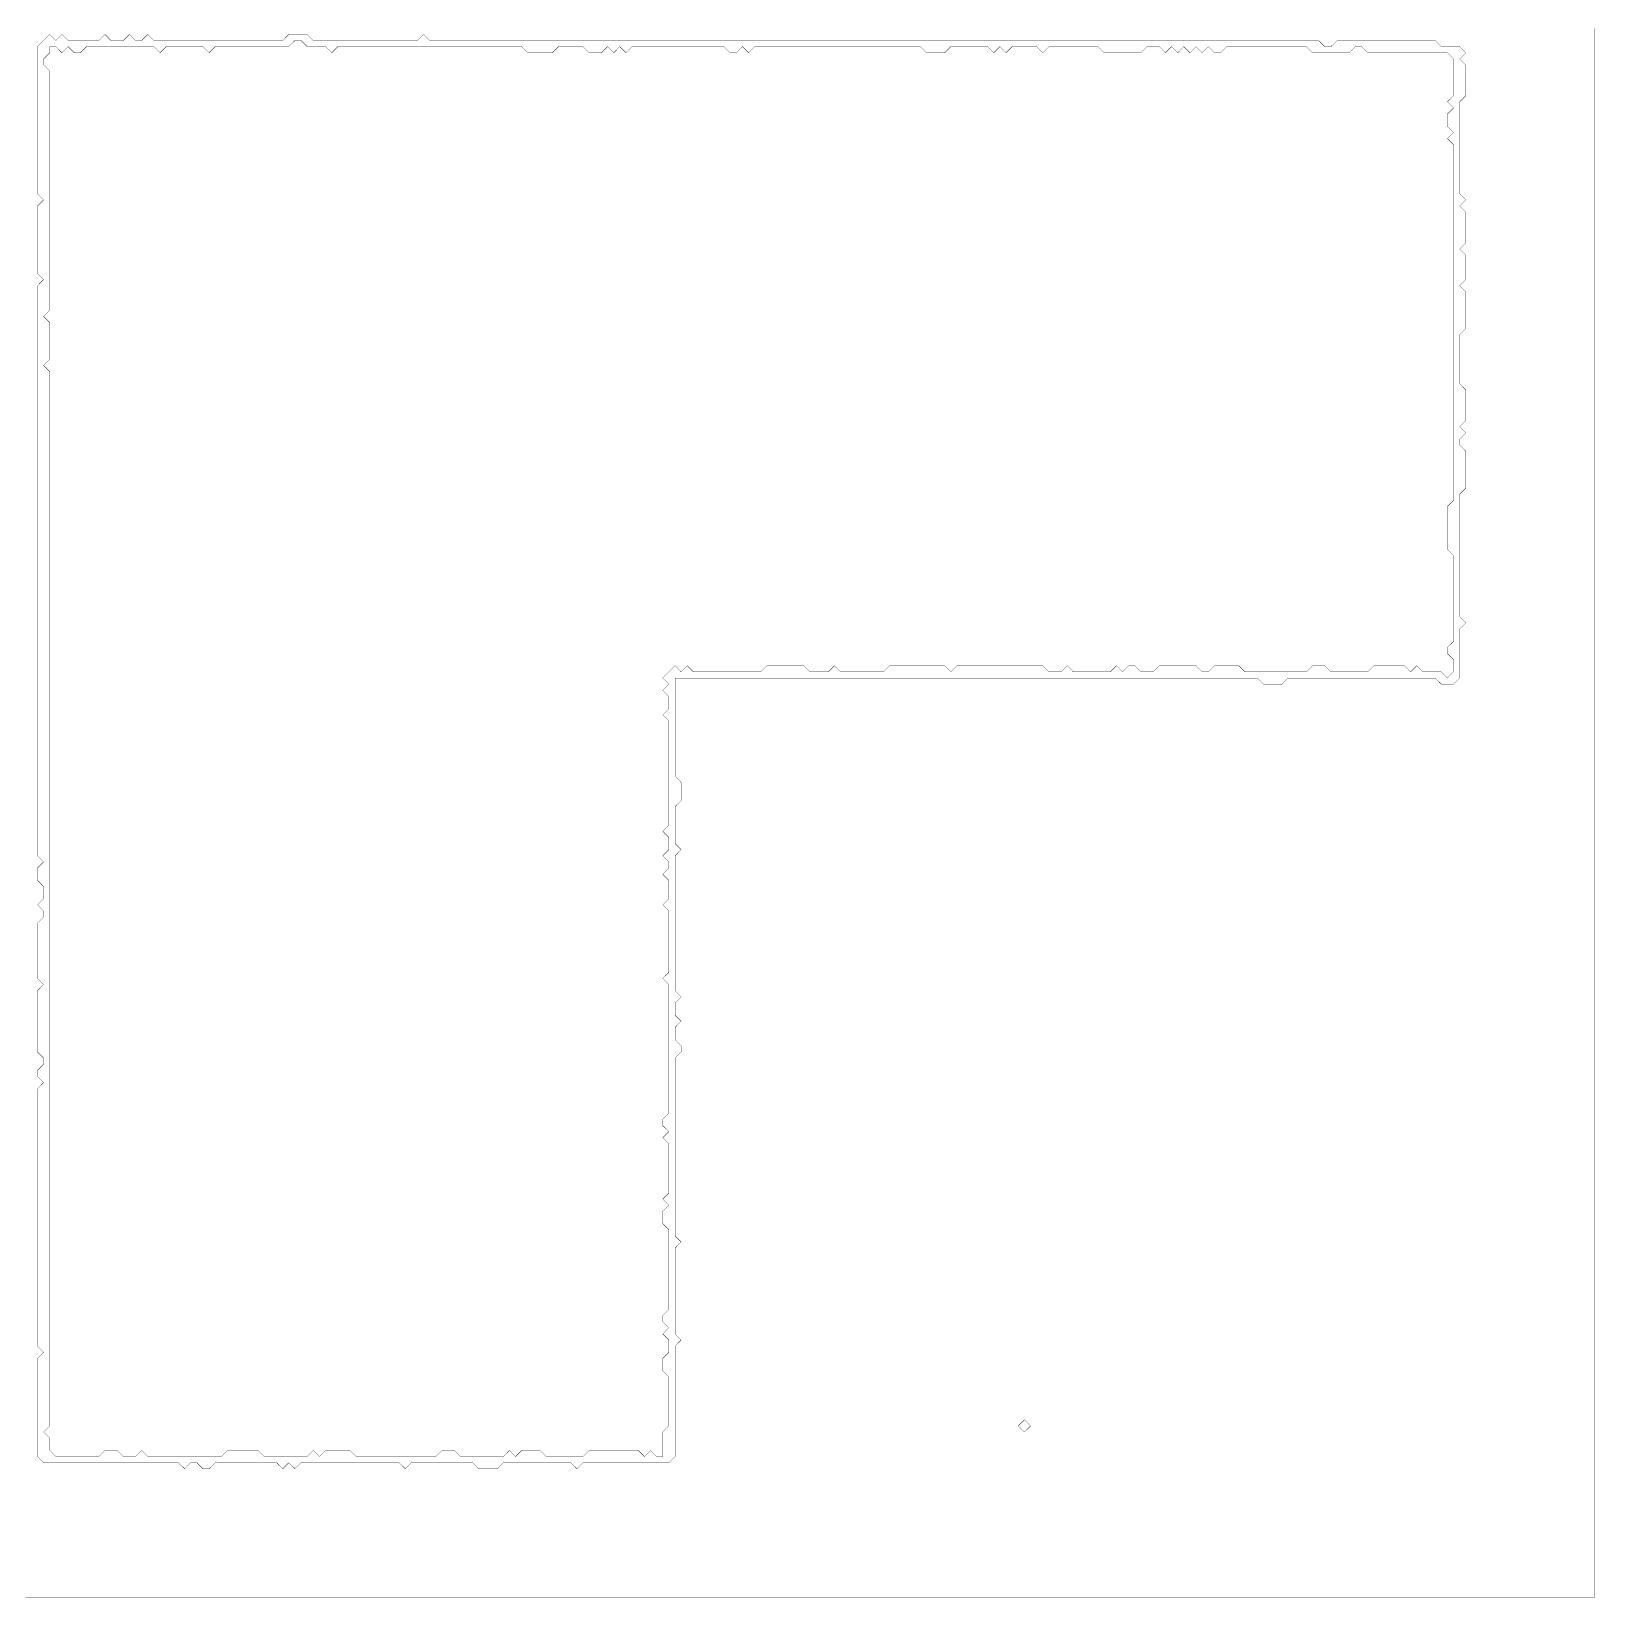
# Model space of a CAD drawing. Header units: metres. Extents: x 0 to 5298, y -5298 to 0.
# Drawn here: x 2654 to 5298, y -5298 to -2649 of the extents above; entities that cross this region are included whole.
import ezdxf

# ---------------------------------------------------------------- set-up
doc = ezdxf.new("R2010")
doc.units = ezdxf.units.M
doc.layers.add('conductor', color=1, linetype='Continuous')
doc.layers.add('substrate', color=5, linetype='Continuous')

msp = doc.modelspace()

# ---------------------------------------------------------------- linework, layer by layer
at = {"layer": 'conductor', "const_width": 0.5}
msp.add_lwpolyline([(3099.8, -2664.4), (3089.4, -2674.7), (3079.1, -2674.7), (3068.7, -2674.7), (3058.3, -2674.7), (3048, -2674.7), (3037.6, -2674.7), (3027.2, -2674.7), (3016.9, -2674.7), (3006.5, -2674.7), (2996.1, -2674.7), (2985.8, -2674.7), (2975.4, -2674.7), (2965, -2674.7), (2954.6, -2685.1), (2944.3, -2674.7), (2933.9, -2674.7), (2923.5, -2674.7), (2913.2, -2674.7), (2902.8, -2674.7), (2892.4, -2674.7), (2882.1, -2674.7), (2871.7, -2685.1), (2861.3, -2674.7), (2851, -2674.7), (2840.6, -2674.7), (2830.2, -2674.7), (2819.9, -2674.7), (2809.5, -2674.7), (2799.1, -2674.7), (2788.8, -2674.7), (2778.4, -2674.7), (2768, -2674.7), (2757.7, -2674.7), (2747.3, -2674.7), (2736.9, -2685.1), (2726.6, -2685.1), (2716.2, -2674.7), (2705.8, -2685.1), (2695.5, -2674.7), (2685.1, -2674.7), (2685.1, -2685.1), (2674.7, -2695.5), (2674.7, -2705.8), (2685.1, -2716.2), (2685.1, -2726.6), (2685.1, -2736.9), (2685.1, -2747.3), (2685.1, -2757.7), (2685.1, -2768), (2685.1, -2778.4), (2685.1, -2788.8), (2685.1, -2799.1), (2685.1, -2809.5), (2685.1, -2819.9), (2685.1, -2830.2), (2685.1, -2840.6), (2685.1, -2851), (2685.1, -2861.3), (2685.1, -2871.7), (2685.1, -2882.1), (2685.1, -2892.4), (2685.1, -2902.8), (2685.1, -2913.2), (2685.1, -2923.5), (2685.1, -2933.9), (2685.1, -2944.3), (2685.1, -2954.6), (2685.1, -2965), (2685.1, -2975.4), (2685.1, -2985.8), (2685.1, -2996.1), (2685.1, -3006.5), (2685.1, -3016.9), (2685.1, -3027.2), (2685.1, -3037.6), (2685.1, -3048), (2685.1, -3058.3), (2685.1, -3068.7), (2685.1, -3079.1), (2685.1, -3089.4), (2685.1, -3099.8), (2685.1, -3110.2), (2685.1, -3120.5), (2674.7, -3130.9), (2685.1, -3141.3), (2685.1, -3151.6), (2685.1, -3162), (2685.1, -3172.4), (2685.1, -3182.7), (2685.1, -3193.1), (2685.1, -3203.5), (2674.7, -3213.8), (2685.1, -3224.2), (2685.1, -3234.6), (2685.1, -3244.9), (2685.1, -3255.3), (2685.1, -3265.7), (2685.1, -3276), (2685.1, -3286.4), (2685.1, -3296.8), (2685.1, -3307.1), (2685.1, -3317.5), (2685.1, -3327.9), (2685.1, -3338.2), (2685.1, -3348.6), (2685.1, -3359), (2685.1, -3369.3), (2685.1, -3379.7), (2685.1, -3390.1), (2685.1, -3400.4), (2685.1, -3410.8), (2685.1, -3421.2), (2685.1, -3431.5), (2685.1, -3441.9), (2685.1, -3452.3), (2685.1, -3462.6), (2685.1, -3473), (2685.1, -3483.4), (2685.1, -3493.7), (2685.1, -3504.1), (2685.1, -3514.5), (2685.1, -3524.8), (2685.1, -3535.2), (2685.1, -3545.6), (2685.1, -3555.9), (2685.1, -3566.3), (2685.1, -3576.7), (2685.1, -3587), (2685.1, -3597.4), (2685.1, -3607.8), (2685.1, -3618.1), (2685.1, -3628.5), (2685.1, -3638.9), (2685.1, -3649.2), (2685.1, -3659.6), (2685.1, -3670), (2685.1, -3680.4), (2685.1, -3690.7), (2685.1, -3701.1), (2685.1, -3711.5), (2685.1, -3721.8), (2685.1, -3732.2), (2685.1, -3742.6), (2685.1, -3752.9), (2685.1, -3763.3), (2685.1, -3773.7), (2685.1, -3784), (2685.1, -3794.4), (2685.1, -3804.8), (2685.1, -3815.1), (2685.1, -3825.5), (2685.1, -3835.9), (2685.1, -3846.2), (2685.1, -3856.6), (2685.1, -3867), (2685.1, -3877.3), (2685.1, -3887.7), (2685.1, -3898.1), (2685.1, -3908.4), (2685.1, -3918.8), (2685.1, -3929.2), (2685.1, -3939.5), (2685.1, -3949.9), (2685.1, -3960.3), (2685.1, -3970.6), (2685.1, -3981), (2685.1, -3991.4), (2685.1, -4001.7), (2685.1, -4012.1), (2685.1, -4022.5), (2685.1, -4032.8), (2685.1, -4043.2), (2685.1, -4053.6), (2685.1, -4063.9), (2685.1, -4074.3), (2685.1, -4084.7), (2685.1, -4095), (2685.1, -4105.4), (2685.1, -4115.8), (2685.1, -4126.1), (2685.1, -4136.5), (2685.1, -4146.9), (2685.1, -4157.2), (2685.1, -4167.6), (2685.1, -4178), (2685.1, -4188.3), (2685.1, -4198.7), (2685.1, -4209.1), (2685.1, -4219.4), (2685.1, -4229.8), (2685.1, -4240.2), (2685.1, -4250.5), (2685.1, -4260.9), (2685.1, -4271.3), (2685.1, -4281.6), (2685.1, -4292), (2685.1, -4302.4), (2685.1, -4312.8), (2685.1, -4323.1), (2685.1, -4333.5), (2685.1, -4343.9), (2685.1, -4354.2), (2685.1, -4364.6), (2685.1, -4375), (2685.1, -4385.3), (2685.1, -4395.7), (2685.1, -4406.1), (2685.1, -4416.4), (2685.1, -4426.8), (2685.1, -4437.2), (2685.1, -4447.5), (2685.1, -4457.9), (2685.1, -4468.3), (2685.1, -4478.6), (2685.1, -4489), (2685.1, -4499.4), (2685.1, -4509.7), (2685.1, -4520.1), (2685.1, -4530.5), (2685.1, -4540.8), (2685.1, -4551.2), (2685.1, -4561.6), (2685.1, -4571.9), (2685.1, -4582.3), (2685.1, -4592.7), (2685.1, -4603), (2685.1, -4613.4), (2685.1, -4623.8), (2685.1, -4634.1), (2685.1, -4644.5), (2685.1, -4654.9), (2685.1, -4665.2), (2685.1, -4675.6), (2685.1, -4686), (2685.1, -4696.3), (2685.1, -4706.7), (2685.1, -4717.1), (2685.1, -4727.4), (2685.1, -4737.8), (2685.1, -4748.2), (2685.1, -4758.5), (2685.1, -4768.9), (2685.1, -4779.3), (2685.1, -4789.6), (2685.1, -4800), (2685.1, -4810.4), (2685.1, -4820.7), (2685.1, -4831.1), (2685.1, -4841.5), (2685.1, -4851.8), (2685.1, -4862.2), (2685.1, -4872.6), (2685.1, -4882.9), (2685.1, -4893.3), (2685.1, -4903.7), (2685.1, -4914), (2685.1, -4924.4), (2685.1, -4934.8), (2685.1, -4945.1), (2685.1, -4955.5), (2685.1, -4965.9), (2685.1, -4976.2), (2685.1, -4986.6), (2685.1, -4997), (2685.1, -5007.4), (2674.7, -5017.7), (2685.1, -5028.1), (2685.1, -5038.5), (2685.1, -5048.8), (2695.5, -5059.2), (2705.8, -5059.2), (2716.2, -5059.2), (2726.6, -5059.2), (2736.9, -5059.2), (2747.3, -5059.2), (2757.7, -5059.2), (2768, -5059.2), (2778.4, -5048.8), (2788.8, -5048.8), (2799.1, -5048.8), (2809.5, -5059.2), (2819.9, -5059.2), (2830.2, -5059.2), (2840.6, -5048.8), (2851, -5059.2), (2861.3, -5059.2), (2871.7, -5059.2), (2882.1, -5059.2), (2892.4, -5059.2), (2902.8, -5059.2), (2913.2, -5059.2), (2923.5, -5059.2), (2933.9, -5059.2), (2944.3, -5059.2), (2954.6, -5059.2), (2965, -5059.2), (2975.4, -5059.2), (2985.8, -5048.8), (2996.1, -5048.8), (3006.5, -5048.8), (3016.9, -5048.8), (3027.2, -5048.8), (3037.6, -5048.8), (3048, -5059.2), (3058.3, -5059.2), (3068.7, -5059.2), (3079.1, -5059.2), (3089.4, -5059.2), (3099.8, -5059.2), (3110.2, -5059.2), (3120.5, -5059.2), (3130.9, -5048.8), (3141.3, -5059.2), (3151.6, -5048.8), (3162, -5048.8), (3172.4, -5048.8), (3182.7, -5048.8), (3193.1, -5048.8), (3203.5, -5059.2), (3213.8, -5059.2), (3224.2, -5059.2), (3234.6, -5059.2), (3244.9, -5059.2), (3255.3, -5059.2), (3265.7, -5059.2), (3276, -5059.2), (3286.4, -5059.2), (3296.8, -5059.2), (3307.1, -5059.2), (3317.5, -5059.2), (3327.9, -5059.2), (3338.2, -5059.2), (3348.6, -5048.8), (3359, -5048.8), (3369.3, -5048.8), (3379.7, -5059.2), (3390.1, -5059.2), (3400.4, -5059.2), (3410.8, -5059.2), (3421.2, -5059.2), (3431.5, -5059.2), (3441.9, -5059.2), (3452.3, -5059.2), (3462.6, -5048.8), (3473, -5059.2), (3483.4, -5048.8), (3493.7, -5048.8), (3504.1, -5048.8), (3514.5, -5048.8), (3524.8, -5059.2), (3535.2, -5059.2), (3545.6, -5059.2), (3555.9, -5059.2), (3566.3, -5059.2), (3576.7, -5059.2), (3587, -5059.2), (3597.4, -5048.8), (3607.8, -5048.8), (3618.1, -5048.8), (3628.5, -5048.8), (3638.9, -5048.8), (3649.2, -5048.8), (3659.6, -5048.8), (3670, -5048.8), (3680.4, -5048.8), (3690.7, -5059.2), (3701.1, -5048.8), (3711.5, -5059.2), (3721.8, -5059.2), (3721.8, -5048.8), (3721.8, -5038.5), (3721.8, -5028.1), (3721.8, -5017.7), (3732.2, -5007.4), (3732.2, -4997), (3732.2, -4986.6), (3732.2, -4976.2), (3732.2, -4965.9), (3732.2, -4955.5), (3732.2, -4945.1), (3732.2, -4934.8), (3732.2, -4924.4), (3721.8, -4914), (3721.8, -4903.7), (3721.8, -4893.3), (3732.2, -4882.9), (3732.2, -4872.6), (3732.2, -4862.2), (3721.8, -4851.8), (3732.2, -4841.5), (3721.8, -4831.1), (3721.8, -4820.7), (3732.2, -4810.4), (3732.2, -4800), (3732.2, -4789.6), (3732.2, -4779.3), (3732.2, -4768.9), (3732.2, -4758.5), (3732.2, -4748.2), (3732.2, -4737.8), (3732.2, -4727.4), (3732.2, -4717.1), (3732.2, -4706.7), (3732.2, -4696.3), (3732.2, -4686), (3732.2, -4675.6), (3721.8, -4665.2), (3721.8, -4654.9), (3721.8, -4644.5), (3732.2, -4634.1), (3721.8, -4623.8), (3732.2, -4613.4), (3732.2, -4603), (3732.2, -4592.7), (3732.2, -4582.3), (3732.2, -4571.9), (3732.2, -4561.6), (3732.2, -4551.2), (3732.2, -4540.8), (3732.2, -4530.5), (3721.8, -4520.1), (3732.2, -4509.7), (3721.8, -4499.4), (3721.8, -4489), (3732.2, -4478.6), (3732.2, -4468.3), (3732.2, -4457.9), (3732.2, -4447.5), (3732.2, -4437.2), (3732.2, -4426.8), (3732.2, -4416.4), (3732.2, -4406.1), (3732.2, -4395.7), (3732.2, -4385.3), (3732.2, -4375), (3732.2, -4364.6), (3732.2, -4354.2), (3732.2, -4343.9), (3732.2, -4333.5), (3732.2, -4323.1), (3732.2, -4312.8), (3732.2, -4302.4), (3732.2, -4292), (3732.2, -4281.6), (3732.2, -4271.3), (3732.2, -4260.9), (3721.8, -4250.5), (3732.2, -4240.2), (3732.2, -4229.8), (3732.2, -4219.4), (3732.2, -4209.1), (3732.2, -4198.7), (3732.2, -4188.3), (3732.2, -4178), (3732.2, -4167.6), (3732.2, -4157.2), (3732.2, -4146.9), (3732.2, -4136.5), (3721.8, -4126.1), (3732.2, -4115.8), (3732.2, -4105.4), (3732.2, -4095), (3732.2, -4084.7), (3721.8, -4074.3), (3732.2, -4063.9), (3732.2, -4053.6), (3721.8, -4043.2), (3732.2, -4032.8), (3732.2, -4022.5), (3732.2, -4012.1), (3721.8, -4001.7), (3732.2, -3991.4), (3732.2, -3981), (3732.2, -3970.6), (3732.2, -3960.3), (3732.2, -3949.9), (3732.2, -3939.5), (3732.2, -3929.2), (3732.2, -3918.8), (3732.2, -3908.4), (3732.2, -3898.1), (3732.2, -3887.7), (3732.2, -3877.3), (3732.2, -3867), (3732.2, -3856.6), (3732.2, -3846.2), (3732.2, -3835.9), (3732.2, -3825.5), (3732.2, -3815.1), (3721.8, -3804.8), (3732.2, -3794.4), (3732.2, -3784), (3732.2, -3773.7), (3721.8, -3763.3), (3732.2, -3752.9), (3721.8, -3742.6), (3732.2, -3732.2), (3742.6, -3721.8), (3752.9, -3732.2), (3763.3, -3721.8), (3773.7, -3732.2), (3784, -3732.2), (3794.4, -3732.2), (3804.8, -3732.2), (3815.1, -3732.2), (3825.5, -3732.2), (3835.9, -3732.2), (3846.2, -3732.2), (3856.6, -3732.2), (3867, -3732.2), (3877.3, -3732.2), (3887.7, -3732.2), (3898.1, -3721.8), (3908.4, -3721.8), (3918.8, -3721.8), (3929.2, -3721.8), (3939.5, -3721.8), (3949.9, -3721.8), (3960.3, -3721.8), (3970.6, -3732.2), (3981, -3732.2), (3991.4, -3732.2), (4001.7, -3732.2), (4012.1, -3721.8), (4022.5, -3732.2), (4032.8, -3732.2), (4043.2, -3732.2), (4053.6, -3732.2), (4063.9, -3732.2), (4074.3, -3732.2), (4084.7, -3732.2), (4095, -3732.2), (4105.4, -3721.8), (4115.8, -3721.8), (4126.1, -3721.8), (4136.5, -3721.8), (4146.9, -3721.8), (4157.2, -3721.8), (4167.6, -3721.8), (4178, -3721.8), (4188.3, -3721.8), (4198.7, -3721.8), (4209.1, -3732.2), (4219.4, -3721.8), (4229.8, -3721.8), (4240.2, -3721.8), (4250.5, -3721.8), (4260.9, -3721.8), (4271.3, -3721.8), (4281.6, -3721.8), (4292, -3721.8), (4302.4, -3721.8), (4312.8, -3721.8), (4323.1, -3721.8), (4333.5, -3721.8), (4343.9, -3721.8), (4354.2, -3721.8), (4364.6, -3721.8), (4375, -3732.2), (4385.3, -3732.2), (4395.7, -3732.2), (4406.1, -3721.8), (4416.4, -3732.2), (4426.8, -3732.2), (4437.2, -3732.2), (4447.5, -3732.2), (4457.9, -3732.2), (4468.3, -3732.2), (4478.6, -3732.2), (4489, -3721.8), (4499.4, -3732.2), (4509.7, -3721.8), (4520.1, -3721.8), (4530.5, -3732.2), (4540.8, -3732.2), (4551.2, -3732.2), (4561.6, -3721.8), (4571.9, -3721.8), (4582.3, -3721.8), (4592.7, -3721.8), (4603, -3721.8), (4613.4, -3721.8), (4623.8, -3721.8), (4634.1, -3732.2), (4644.5, -3732.2), (4654.9, -3721.8), (4665.2, -3721.8), (4675.6, -3721.8), (4686, -3721.8), (4696.3, -3721.8), (4706.7, -3732.2), (4717.1, -3732.2), (4727.4, -3732.2), (4737.8, -3732.2), (4748.2, -3732.2), (4758.5, -3732.2), (4768.9, -3732.2), (4779.3, -3732.2), (4789.6, -3732.2), (4800, -3732.2), (4810.4, -3732.2), (4820.7, -3721.8), (4831.1, -3721.8), (4841.5, -3721.8), (4851.8, -3732.2), (4862.2, -3732.2), (4872.6, -3732.2), (4882.9, -3732.2), (4893.3, -3732.2), (4903.7, -3732.2), (4914, -3732.2), (4924.4, -3721.8), (4934.8, -3721.8), (4945.1, -3721.8), (4955.5, -3721.8), (4965.9, -3721.8), (4976.2, -3721.8), (4986.6, -3732.2), (4997, -3721.8), (5007.4, -3732.2), (5017.7, -3732.2), (5028.1, -3732.2), (5038.5, -3732.2), (5048.8, -3742.6), (5059.2, -3732.2), (5059.2, -3721.8), (5059.2, -3711.5), (5048.8, -3701.1), (5048.8, -3690.7), (5059.2, -3680.4), (5059.2, -3670), (5059.2, -3659.6), (5059.2, -3649.2), (5059.2, -3638.9), (5059.2, -3628.5), (5059.2, -3618.1), (5059.2, -3607.8), (5059.2, -3597.4), (5059.2, -3587), (5059.2, -3576.7), (5059.2, -3566.3), (5059.2, -3555.9), (5059.2, -3545.6), (5059.2, -3535.2), (5048.8, -3524.8), (5048.8, -3514.5), (5048.8, -3504.1), (5048.8, -3493.7), (5048.8, -3483.4), (5048.8, -3473), (5048.8, -3462.6), (5048.8, -3452.3), (5059.2, -3441.9), (5059.2, -3431.5), (5059.2, -3421.2), (5059.2, -3410.8), (5059.2, -3400.4), (5059.2, -3390.1), (5059.2, -3379.7), (5059.2, -3369.3), (5059.2, -3359), (5059.2, -3348.6), (5059.2, -3338.2), (5059.2, -3327.9), (5059.2, -3317.5), (5059.2, -3307.1), (5059.2, -3296.8), (5059.2, -3286.4), (5059.2, -3276), (5059.2, -3265.7), (5059.2, -3255.3), (5059.2, -3244.9), (5059.2, -3234.6), (5059.2, -3224.2), (5059.2, -3213.8), (5059.2, -3203.5), (5059.2, -3193.1), (5059.2, -3182.7), (5059.2, -3172.4), (5059.2, -3162), (5059.2, -3151.6), (5059.2, -3141.3), (5059.2, -3130.9), (5059.2, -3120.5), (5059.2, -3110.2), (5059.2, -3099.8), (5059.2, -3089.4), (5059.2, -3079.1), (5059.2, -3068.7), (5059.2, -3058.3), (5059.2, -3048), (5059.2, -3037.6), (5059.2, -3027.2), (5059.2, -3016.9), (5059.2, -3006.5), (5059.2, -2996.1), (5059.2, -2985.8), (5059.2, -2975.4), (5059.2, -2965), (5059.2, -2954.6), (5059.2, -2944.3), (5059.2, -2933.9), (5059.2, -2923.5), (5059.2, -2913.2), (5059.2, -2902.8), (5059.2, -2892.4), (5059.2, -2882.1), (5059.2, -2871.7), (5059.2, -2861.3), (5059.2, -2851), (5059.2, -2840.6), (5048.8, -2830.2), (5059.2, -2819.9), (5048.8, -2809.5), (5048.8, -2799.1), (5048.8, -2788.8), (5059.2, -2778.4), (5048.8, -2768), (5059.2, -2757.7), (5059.2, -2747.3), (5059.2, -2736.9), (5059.2, -2726.6), (5059.2, -2716.2), (5059.2, -2705.8), (5059.2, -2695.5), (5048.8, -2685.1), (5038.5, -2685.1), (5028.1, -2685.1), (5017.7, -2685.1), (5007.4, -2685.1), (4997, -2685.1), (4986.6, -2685.1), (4976.2, -2685.1), (4965.9, -2685.1), (4955.5, -2685.1), (4945.1, -2685.1), (4934.8, -2685.1), (4924.4, -2685.1), (4914, -2685.1), (4903.7, -2674.7), (4893.3, -2674.7), (4882.9, -2685.1), (4872.6, -2685.1), (4862.2, -2685.1), (4851.8, -2685.1), (4841.5, -2685.1), (4831.1, -2685.1), (4820.7, -2685.1), (4810.4, -2674.7), (4800, -2674.7), (4789.6, -2674.7), (4779.3, -2674.7), (4768.9, -2674.7), (4758.5, -2674.7), (4748.2, -2674.7), (4737.8, -2674.7), (4727.4, -2674.7), (4717.1, -2674.7), (4706.7, -2674.7), (4696.3, -2674.7), (4686, -2674.7), (4675.6, -2674.7), (4665.2, -2685.1), (4654.9, -2685.1), (4644.5, -2674.7), (4634.1, -2685.1), (4623.8, -2674.7), (4613.4, -2685.1), (4603, -2674.7), (4592.7, -2685.1), (4582.3, -2674.7), (4571.9, -2685.1), (4561.6, -2674.7), (4551.2, -2674.7), (4540.8, -2674.7), (4530.5, -2685.1), (4520.1, -2685.1), (4509.7, -2685.1), (4499.4, -2685.1), (4489, -2685.1), (4478.6, -2685.1), (4468.3, -2685.1), (4457.9, -2674.7), (4447.5, -2674.7), (4437.2, -2674.7), (4426.8, -2674.7), (4416.4, -2674.7), (4406.1, -2674.7), (4395.7, -2674.7), (4385.3, -2674.7), (4375, -2674.7), (4364.6, -2685.1), (4354.2, -2674.7), (4343.9, -2674.7), (4333.5, -2674.7), (4323.1, -2674.7), (4312.8, -2674.7), (4302.4, -2685.1), (4292, -2674.7), (4281.6, -2685.1), (4271.3, -2674.7), (4260.9, -2674.7), (4250.5, -2674.7), (4240.2, -2674.7), (4229.8, -2674.7), (4219.4, -2674.7), (4209.1, -2674.7), (4198.7, -2685.1), (4188.3, -2685.1), (4178, -2685.1), (4167.6, -2685.1), (4157.2, -2674.7), (4146.9, -2674.7), (4136.5, -2674.7), (4126.1, -2674.7), (4115.8, -2674.7), (4105.4, -2674.7), (4095, -2674.7), (4084.7, -2674.7), (4074.3, -2674.7), (4063.9, -2674.7), (4053.6, -2674.7), (4043.2, -2674.7), (4032.8, -2674.7), (4022.5, -2674.7), (4012.1, -2674.7), (4001.7, -2674.7), (3991.4, -2674.7), (3981, -2674.7), (3970.6, -2674.7), (3960.3, -2674.7), (3949.9, -2674.7), (3939.5, -2674.7), (3929.2, -2674.7), (3918.8, -2674.7), (3908.4, -2674.7), (3898.1, -2674.7), (3887.7, -2674.7), (3877.3, -2674.7), (3867, -2685.1), (3856.6, -2674.7), (3846.2, -2685.1), (3835.9, -2685.1), (3825.5, -2674.7), (3815.1, -2674.7), (3804.8, -2674.7), (3794.4, -2674.7), (3784, -2674.7), (3773.7, -2674.7), (3763.3, -2674.7), (3752.9, -2674.7), (3742.6, -2674.7), (3732.2, -2674.7), (3721.8, -2674.7), (3711.5, -2674.7), (3701.1, -2674.7), (3690.7, -2674.7), (3680.4, -2674.7), (3670, -2674.7), (3659.6, -2685.1), (3649.2, -2674.7), (3638.9, -2685.1), (3628.5, -2674.7), (3618.1, -2685.1), (3607.8, -2685.1), (3597.4, -2685.1), (3587, -2674.7), (3576.7, -2674.7), (3566.3, -2674.7), (3555.9, -2674.7), (3545.6, -2674.7), (3535.2, -2685.1), (3524.8, -2685.1), (3514.5, -2685.1), (3504.1, -2685.1), (3493.7, -2685.1), (3483.4, -2674.7), (3473, -2674.7), (3462.6, -2674.7), (3452.3, -2674.7), (3441.9, -2674.7), (3431.5, -2674.7), (3421.2, -2674.7), (3410.8, -2674.7), (3400.4, -2674.7), (3390.1, -2674.7), (3379.7, -2674.7), (3369.3, -2674.7), (3359, -2674.7), (3348.6, -2674.7), (3338.2, -2674.7), (3327.9, -2674.7), (3317.5, -2674.7), (3307.1, -2674.7), (3296.8, -2674.7), (3286.4, -2674.7), (3276, -2674.7), (3265.7, -2674.7), (3255.3, -2674.7), (3244.9, -2674.7), (3234.6, -2674.7), (3224.2, -2674.7), (3213.8, -2674.7), (3203.5, -2674.7), (3193.1, -2674.7), (3182.7, -2674.7), (3172.4, -2674.7), (3162, -2685.1), (3151.6, -2674.7), (3141.3, -2674.7), (3130.9, -2674.7), (3120.5, -2674.7), (3110.2, -2664.4)], close=True, dxfattribs=at)
at = {"layer": 'substrate', "const_width": 0.5}
msp.add_lwpolyline([(2643.6, -5297.6), (2654, -5297.6), (2664.4, -5297.6), (2674.7, -5297.6), (2685.1, -5297.6), (2695.5, -5297.6), (2705.8, -5297.6), (2716.2, -5297.6), (2726.6, -5297.6), (2736.9, -5297.6), (2747.3, -5297.6), (2757.7, -5297.6), (2768, -5297.6), (2778.4, -5297.6), (2788.8, -5297.6), (2799.1, -5297.6), (2809.5, -5297.6), (2819.9, -5297.6), (2830.2, -5297.6), (2840.6, -5297.6), (2851, -5297.6), (2861.3, -5297.6), (2871.7, -5297.6), (2882.1, -5297.6), (2892.4, -5297.6), (2902.8, -5297.6), (2913.2, -5297.6), (2923.5, -5297.6), (2933.9, -5297.6), (2944.3, -5297.6), (2954.6, -5297.6), (2965, -5297.6), (2975.4, -5297.6), (2985.8, -5297.6), (2996.1, -5297.6), (3006.5, -5297.6), (3016.9, -5297.6), (3027.2, -5297.6), (3037.6, -5297.6), (3048, -5297.6), (3058.3, -5297.6), (3068.7, -5297.6), (3079.1, -5297.6), (3089.4, -5297.6), (3099.8, -5297.6), (3110.2, -5297.6), (3120.5, -5297.6), (3130.9, -5297.6), (3141.3, -5297.6), (3151.6, -5297.6), (3162, -5297.6), (3172.4, -5297.6), (3182.7, -5297.6), (3193.1, -5297.6), (3203.5, -5297.6), (3213.8, -5297.6), (3224.2, -5297.6), (3234.6, -5297.6), (3244.9, -5297.6), (3255.3, -5297.6), (3265.7, -5297.6), (3276, -5297.6), (3286.4, -5297.6), (3296.8, -5297.6), (3307.1, -5297.6), (3317.5, -5297.6), (3327.9, -5297.6), (3338.2, -5297.6), (3348.6, -5297.6), (3359, -5297.6), (3369.3, -5297.6), (3379.7, -5297.6), (3390.1, -5297.6), (3400.4, -5297.6), (3410.8, -5297.6), (3421.2, -5297.6), (3431.5, -5297.6), (3441.9, -5297.6), (3452.3, -5297.6), (3462.6, -5297.6), (3473, -5297.6), (3483.4, -5297.6), (3493.7, -5297.6), (3504.1, -5297.6), (3514.5, -5297.6), (3524.8, -5297.6), (3535.2, -5297.6), (3545.6, -5297.6), (3555.9, -5297.6), (3566.3, -5297.6), (3576.7, -5297.6), (3587, -5297.6), (3597.4, -5297.6), (3607.8, -5297.6), (3618.1, -5297.6), (3628.5, -5297.6), (3638.9, -5297.6), (3649.2, -5297.6), (3659.6, -5297.6), (3670, -5297.6), (3680.4, -5297.6), (3690.7, -5297.6), (3701.1, -5297.6), (3711.5, -5297.6), (3721.8, -5297.6), (3732.2, -5297.6), (3742.6, -5297.6), (3752.9, -5297.6), (3763.3, -5297.6), (3773.7, -5297.6), (3784, -5297.6), (3794.4, -5297.6), (3804.8, -5297.6), (3815.1, -5297.6), (3825.5, -5297.6), (3835.9, -5297.6), (3846.2, -5297.6), (3856.6, -5297.6), (3867, -5297.6), (3877.3, -5297.6), (3887.7, -5297.6), (3898.1, -5297.6), (3908.4, -5297.6), (3918.8, -5297.6), (3929.2, -5297.6), (3939.5, -5297.6), (3949.9, -5297.6), (3960.3, -5297.6), (3970.6, -5297.6), (3981, -5297.6), (3991.4, -5297.6), (4001.7, -5297.6), (4012.1, -5297.6), (4022.5, -5297.6), (4032.8, -5297.6), (4043.2, -5297.6), (4053.6, -5297.6), (4063.9, -5297.6), (4074.3, -5297.6), (4084.7, -5297.6), (4095, -5297.6), (4105.4, -5297.6), (4115.8, -5297.6), (4126.1, -5297.6), (4136.5, -5297.6), (4146.9, -5297.6), (4157.2, -5297.6), (4167.6, -5297.6), (4178, -5297.6), (4188.3, -5297.6), (4198.7, -5297.6), (4209.1, -5297.6), (4219.4, -5297.6), (4229.8, -5297.6), (4240.2, -5297.6), (4250.5, -5297.6), (4260.9, -5297.6), (4271.3, -5297.6), (4281.6, -5297.6), (4292, -5297.6), (4302.4, -5297.6), (4312.8, -5297.6), (4323.1, -5297.6), (4333.5, -5297.6), (4343.9, -5297.6), (4354.2, -5297.6), (4364.6, -5297.6), (4375, -5297.6), (4385.3, -5297.6), (4395.7, -5297.6), (4406.1, -5297.6), (4416.4, -5297.6), (4426.8, -5297.6), (4437.2, -5297.6), (4447.5, -5297.6), (4457.9, -5297.6), (4468.3, -5297.6), (4478.6, -5297.6), (4489, -5297.6), (4499.4, -5297.6), (4509.7, -5297.6), (4520.1, -5297.6), (4530.5, -5297.6), (4540.8, -5297.6), (4551.2, -5297.6), (4561.6, -5297.6), (4571.9, -5297.6), (4582.3, -5297.6), (4592.7, -5297.6), (4603, -5297.6), (4613.4, -5297.6), (4623.8, -5297.6), (4634.1, -5297.6), (4644.5, -5297.6), (4654.9, -5297.6), (4665.2, -5297.6), (4675.6, -5297.6), (4686, -5297.6), (4696.3, -5297.6), (4706.7, -5297.6), (4717.1, -5297.6), (4727.4, -5297.6), (4737.8, -5297.6), (4748.2, -5297.6), (4758.5, -5297.6), (4768.9, -5297.6), (4779.3, -5297.6), (4789.6, -5297.6), (4800, -5297.6), (4810.4, -5297.6), (4820.7, -5297.6), (4831.1, -5297.6), (4841.5, -5297.6), (4851.8, -5297.6), (4862.2, -5297.6), (4872.6, -5297.6), (4882.9, -5297.6), (4893.3, -5297.6), (4903.7, -5297.6), (4914, -5297.6), (4924.4, -5297.6), (4934.8, -5297.6), (4945.1, -5297.6), (4955.5, -5297.6), (4965.9, -5297.6), (4976.2, -5297.6), (4986.6, -5297.6), (4997, -5297.6), (5007.4, -5297.6), (5017.7, -5297.6), (5028.1, -5297.6), (5038.5, -5297.6), (5048.8, -5297.6), (5059.2, -5297.6), (5069.6, -5297.6), (5079.9, -5297.6), (5090.3, -5297.6), (5100.7, -5297.6), (5111, -5297.6), (5121.4, -5297.6), (5131.8, -5297.6), (5142.1, -5297.6), (5152.5, -5297.6), (5162.9, -5297.6), (5173.2, -5297.6), (5183.6, -5297.6), (5194, -5297.6), (5204.3, -5297.6), (5214.7, -5297.6), (5225.1, -5297.6), (5235.4, -5297.6), (5245.8, -5297.6), (5256.2, -5297.6), (5266.5, -5297.6), (5276.9, -5297.6), (5287.3, -5297.6), (5297.6, -5297.6), (5297.6, -5287.3), (5297.6, -5276.9), (5297.6, -5266.5), (5297.6, -5256.2), (5297.6, -5245.8), (5297.6, -5235.4), (5297.6, -5225.1), (5297.6, -5214.7), (5297.6, -5204.3), (5297.6, -5194), (5297.6, -5183.6), (5297.6, -5173.2), (5297.6, -5162.9), (5297.6, -5152.5), (5297.6, -5142.1), (5297.6, -5131.8), (5297.6, -5121.4), (5297.6, -5111), (5297.6, -5100.7), (5297.6, -5090.3), (5297.6, -5079.9), (5297.6, -5069.6), (5297.6, -5059.2), (5297.6, -5048.8), (5297.6, -5038.5), (5297.6, -5028.1), (5297.6, -5017.7), (5297.6, -5007.4), (5297.6, -4997), (5297.6, -4986.6), (5297.6, -4976.2), (5297.6, -4965.9), (5297.6, -4955.5), (5297.6, -4945.1), (5297.6, -4934.8), (5297.6, -4924.4), (5297.6, -4914), (5297.6, -4903.7), (5297.6, -4893.3), (5297.6, -4882.9), (5297.6, -4872.6), (5297.6, -4862.2), (5297.6, -4851.8), (5297.6, -4841.5), (5297.6, -4831.1), (5297.6, -4820.7), (5297.6, -4810.4), (5297.6, -4800), (5297.6, -4789.6), (5297.6, -4779.3), (5297.6, -4768.9), (5297.6, -4758.5), (5297.6, -4748.2), (5297.6, -4737.8), (5297.6, -4727.4), (5297.6, -4717.1), (5297.6, -4706.7), (5297.6, -4696.3), (5297.6, -4686), (5297.6, -4675.6), (5297.6, -4665.2), (5297.6, -4654.9), (5297.6, -4644.5), (5297.6, -4634.1), (5297.6, -4623.8), (5297.6, -4613.4), (5297.6, -4603), (5297.6, -4592.7), (5297.6, -4582.3), (5297.6, -4571.9), (5297.6, -4561.6), (5297.6, -4551.2), (5297.6, -4540.8), (5297.6, -4530.5), (5297.6, -4520.1), (5297.6, -4509.7), (5297.6, -4499.4), (5297.6, -4489), (5297.6, -4478.6), (5297.6, -4468.3), (5297.6, -4457.9), (5297.6, -4447.5), (5297.6, -4437.2), (5297.6, -4426.8), (5297.6, -4416.4), (5297.6, -4406.1), (5297.6, -4395.7), (5297.6, -4385.3), (5297.6, -4375), (5297.6, -4364.6), (5297.6, -4354.2), (5297.6, -4343.9), (5297.6, -4333.5), (5297.6, -4323.1), (5297.6, -4312.8), (5297.6, -4302.4), (5297.6, -4292), (5297.6, -4281.6), (5297.6, -4271.3), (5297.6, -4260.9), (5297.6, -4250.5), (5297.6, -4240.2), (5297.6, -4229.8), (5297.6, -4219.4), (5297.6, -4209.1), (5297.6, -4198.7), (5297.6, -4188.3), (5297.6, -4178), (5297.6, -4167.6), (5297.6, -4157.2), (5297.6, -4146.9), (5297.6, -4136.5), (5297.6, -4126.1), (5297.6, -4115.8), (5297.6, -4105.4), (5297.6, -4095), (5297.6, -4084.7), (5297.6, -4074.3), (5297.6, -4063.9), (5297.6, -4053.6), (5297.6, -4043.2), (5297.6, -4032.8), (5297.6, -4022.5), (5297.6, -4012.1), (5297.6, -4001.7), (5297.6, -3991.4), (5297.6, -3981), (5297.6, -3970.6), (5297.6, -3960.3), (5297.6, -3949.9), (5297.6, -3939.5), (5297.6, -3929.2), (5297.6, -3918.8), (5297.6, -3908.4), (5297.6, -3898.1), (5297.6, -3887.7), (5297.6, -3877.3), (5297.6, -3867), (5297.6, -3856.6), (5297.6, -3846.2), (5297.6, -3835.9), (5297.6, -3825.5), (5297.6, -3815.1), (5297.6, -3804.8), (5297.6, -3794.4), (5297.6, -3784), (5297.6, -3773.7), (5297.6, -3763.3), (5297.6, -3752.9), (5297.6, -3742.6), (5297.6, -3732.2), (5297.6, -3721.8), (5297.6, -3711.5), (5297.6, -3701.1), (5297.6, -3690.7), (5297.6, -3680.4), (5297.6, -3670), (5297.6, -3659.6), (5297.6, -3649.2), (5297.6, -3638.9), (5297.6, -3628.5), (5297.6, -3618.1), (5297.6, -3607.8), (5297.6, -3597.4), (5297.6, -3587), (5297.6, -3576.7), (5297.6, -3566.3), (5297.6, -3555.9), (5297.6, -3545.6), (5297.6, -3535.2), (5297.6, -3524.8), (5297.6, -3514.5), (5297.6, -3504.1), (5297.6, -3493.7), (5297.6, -3483.4), (5297.6, -3473), (5297.6, -3462.6), (5297.6, -3452.3), (5297.6, -3441.9), (5297.6, -3431.5), (5297.6, -3421.2), (5297.6, -3410.8), (5297.6, -3400.4), (5297.6, -3390.1), (5297.6, -3379.7), (5297.6, -3369.3), (5297.6, -3359), (5297.6, -3348.6), (5297.6, -3338.2), (5297.6, -3327.9), (5297.6, -3317.5), (5297.6, -3307.1), (5297.6, -3296.8), (5297.6, -3286.4), (5297.6, -3276), (5297.6, -3265.7), (5297.6, -3255.3), (5297.6, -3244.9), (5297.6, -3234.6), (5297.6, -3224.2), (5297.6, -3213.8), (5297.6, -3203.5), (5297.6, -3193.1), (5297.6, -3182.7), (5297.6, -3172.4), (5297.6, -3162), (5297.6, -3151.6), (5297.6, -3141.3), (5297.6, -3130.9), (5297.6, -3120.5), (5297.6, -3110.2), (5297.6, -3099.8), (5297.6, -3089.4), (5297.6, -3079.1), (5297.6, -3068.7), (5297.6, -3058.3), (5297.6, -3048), (5297.6, -3037.6), (5297.6, -3027.2), (5297.6, -3016.9), (5297.6, -3006.5), (5297.6, -2996.1), (5297.6, -2985.8), (5297.6, -2975.4), (5297.6, -2965), (5297.6, -2954.6), (5297.6, -2944.3), (5297.6, -2933.9), (5297.6, -2923.5), (5297.6, -2913.2), (5297.6, -2902.8), (5297.6, -2892.4), (5297.6, -2882.1), (5297.6, -2871.7), (5297.6, -2861.3), (5297.6, -2851), (5297.6, -2840.6), (5297.6, -2830.2), (5297.6, -2819.9), (5297.6, -2809.5), (5297.6, -2799.1), (5297.6, -2788.8), (5297.6, -2778.4), (5297.6, -2768), (5297.6, -2757.7), (5297.6, -2747.3), (5297.6, -2736.9), (5297.6, -2726.6), (5297.6, -2716.2), (5297.6, -2705.8), (5297.6, -2695.5), (5297.6, -2685.1), (5297.6, -2674.7), (5297.6, -2664.4), (5297.6, -2654), (5297.6, -2643.6)], dxfattribs=at)
for points in [[(2674.7, -2664.4), (2685.1, -2654), (2695.5, -2664.4), (2705.8, -2654), (2716.2, -2664.4), (2726.6, -2664.4), (2736.9, -2664.4), (2747.3, -2664.4), (2757.7, -2664.4), (2768, -2664.4), (2778.4, -2654), (2788.8, -2664.4), (2799.1, -2664.4), (2809.5, -2664.4), (2819.9, -2654), (2830.2, -2664.4), (2840.6, -2664.4), (2851, -2654), (2861.3, -2664.4), (2871.7, -2664.4), (2882.1, -2664.4), (2892.4, -2664.4), (2902.8, -2664.4), (2913.2, -2664.4), (2923.5, -2664.4), (2933.9, -2664.4), (2944.3, -2664.4), (2954.6, -2664.4), (2965, -2664.4), (2975.4, -2664.4), (2985.8, -2664.4), (2996.1, -2664.4), (3006.5, -2664.4), (3016.9, -2664.4), (3027.2, -2664.4), (3037.6, -2664.4), (3048, -2664.4), (3058.3, -2664.4), (3068.7, -2664.4), (3079.1, -2664.4), (3089.4, -2654), (3099.8, -2654), (3110.2, -2654), (3120.5, -2654), (3130.9, -2664.4), (3141.3, -2664.4), (3151.6, -2664.4), (3162, -2664.4), (3172.4, -2664.4), (3182.7, -2664.4), (3193.1, -2664.4), (3203.5, -2664.4), (3213.8, -2664.4), (3224.2, -2664.4), (3234.6, -2664.4), (3244.9, -2664.4), (3255.3, -2664.4), (3265.7, -2664.4), (3276, -2664.4), (3286.4, -2664.4), (3296.8, -2664.4), (3307.1, -2664.4), (3317.5, -2654), (3327.9, -2664.4), (3338.2, -2664.4), (3348.6, -2664.4), (3359, -2664.4), (3369.3, -2664.4), (3379.7, -2664.4), (3390.1, -2664.4), (3400.4, -2664.4), (3410.8, -2664.4), (3421.2, -2664.4), (3431.5, -2664.4), (3441.9, -2664.4), (3452.3, -2664.4), (3462.6, -2664.4), (3473, -2664.4), (3483.4, -2664.4), (3493.7, -2664.4), (3504.1, -2664.4), (3514.5, -2664.4), (3524.8, -2664.4), (3535.2, -2664.4), (3545.6, -2664.4), (3555.9, -2664.4), (3566.3, -2664.4), (3576.7, -2664.4), (3587, -2664.4), (3597.4, -2664.4), (3607.8, -2664.4), (3618.1, -2664.4), (3628.5, -2664.4), (3638.9, -2664.4), (3649.2, -2664.4), (3659.6, -2664.4), (3670, -2664.4), (3680.4, -2664.4), (3690.7, -2664.4), (3701.1, -2664.4), (3711.5, -2664.4), (3721.8, -2664.4), (3732.2, -2664.4), (3742.6, -2664.4), (3752.9, -2664.4), (3763.3, -2664.4), (3773.7, -2664.4), (3784, -2664.4), (3794.4, -2664.4), (3804.8, -2664.4), (3815.1, -2664.4), (3825.5, -2664.4), (3835.9, -2664.4), (3846.2, -2664.4), (3856.6, -2664.4), (3867, -2664.4), (3877.3, -2664.4), (3887.7, -2664.4), (3898.1, -2664.4), (3908.4, -2664.4), (3918.8, -2664.4), (3929.2, -2664.4), (3939.5, -2664.4), (3949.9, -2664.4), (3960.3, -2664.4), (3970.6, -2664.4), (3981, -2664.4), (3991.4, -2664.4), (4001.7, -2664.4), (4012.1, -2664.4), (4022.5, -2664.4), (4032.8, -2664.4), (4043.2, -2664.4), (4053.6, -2664.4), (4063.9, -2664.4), (4074.3, -2664.4), (4084.7, -2664.4), (4095, -2664.4), (4105.4, -2664.4), (4115.8, -2664.4), (4126.1, -2664.4), (4136.5, -2664.4), (4146.9, -2664.4), (4157.2, -2664.4), (4167.6, -2664.4), (4178, -2664.4), (4188.3, -2664.4), (4198.7, -2664.4), (4209.1, -2664.4), (4219.4, -2664.4), (4229.8, -2664.4), (4240.2, -2664.4), (4250.5, -2664.4), (4260.9, -2664.4), (4271.3, -2664.4), (4281.6, -2664.4), (4292, -2664.4), (4302.4, -2664.4), (4312.8, -2664.4), (4323.1, -2664.4), (4333.5, -2664.4), (4343.9, -2664.4), (4354.2, -2664.4), (4364.6, -2664.4), (4375, -2664.4), (4385.3, -2664.4), (4395.7, -2664.4), (4406.1, -2664.4), (4416.4, -2664.4), (4426.8, -2664.4), (4437.2, -2664.4), (4447.5, -2664.4), (4457.9, -2664.4), (4468.3, -2664.4), (4478.6, -2664.4), (4489, -2664.4), (4499.4, -2664.4), (4509.7, -2664.4), (4520.1, -2664.4), (4530.5, -2664.4), (4540.8, -2664.4), (4551.2, -2664.4), (4561.6, -2664.4), (4571.9, -2664.4), (4582.3, -2664.4), (4592.7, -2664.4), (4603, -2664.4), (4613.4, -2664.4), (4623.8, -2664.4), (4634.1, -2664.4), (4644.5, -2664.4), (4654.9, -2664.4), (4665.2, -2664.4), (4675.6, -2664.4), (4686, -2664.4), (4696.3, -2664.4), (4706.7, -2664.4), (4717.1, -2664.4), (4727.4, -2664.4), (4737.8, -2664.4), (4748.2, -2664.4), (4758.5, -2664.4), (4768.9, -2664.4), (4779.3, -2664.4), (4789.6, -2664.4), (4800, -2664.4), (4810.4, -2664.4), (4820.7, -2664.4), (4831.1, -2664.4), (4841.5, -2674.7), (4851.8, -2674.7), (4862.2, -2664.4), (4872.6, -2664.4), (4882.9, -2664.4), (4893.3, -2664.4), (4903.7, -2664.4), (4914, -2664.4), (4924.4, -2664.4), (4934.8, -2664.4), (4945.1, -2664.4), (4955.5, -2664.4), (4965.9, -2664.4), (4976.2, -2664.4), (4986.6, -2664.4), (4997, -2664.4), (5007.4, -2664.4), (5017.7, -2664.4), (5028.1, -2664.4), (5038.5, -2674.7), (5048.8, -2674.7), (5059.2, -2674.7), (5069.6, -2674.7), (5079.9, -2685.1), (5069.6, -2695.5), (5079.9, -2705.8), (5079.9, -2716.2), (5079.9, -2726.6), (5079.9, -2736.9), (5079.9, -2747.3), (5079.9, -2757.7), (5069.6, -2768), (5069.6, -2778.4), (5069.6, -2788.8), (5069.6, -2799.1), (5069.6, -2809.5), (5069.6, -2819.9), (5069.6, -2830.2), (5069.6, -2840.6), (5069.6, -2851), (5069.6, -2861.3), (5069.6, -2871.7), (5069.6, -2882.1), (5069.6, -2892.4), (5069.6, -2902.8), (5069.6, -2913.2), (5069.6, -2923.5), (5079.9, -2933.9), (5069.6, -2944.3), (5079.9, -2954.6), (5079.9, -2965), (5079.9, -2975.4), (5079.9, -2985.8), (5079.9, -2996.1), (5079.9, -3006.5), (5069.6, -3016.9), (5079.9, -3027.2), (5079.9, -3037.6), (5079.9, -3048), (5079.9, -3058.3), (5079.9, -3068.7), (5069.6, -3079.1), (5079.9, -3089.4), (5079.9, -3099.8), (5079.9, -3110.2), (5079.9, -3120.5), (5079.9, -3130.9), (5079.9, -3141.3), (5079.9, -3151.6), (5069.6, -3162), (5069.6, -3172.4), (5069.6, -3182.7), (5069.6, -3193.1), (5069.6, -3203.5), (5069.6, -3213.8), (5069.6, -3224.2), (5069.6, -3234.6), (5069.6, -3244.9), (5079.9, -3255.3), (5079.9, -3265.7), (5079.9, -3276), (5079.9, -3286.4), (5079.9, -3296.8), (5079.9, -3307.1), (5069.6, -3317.5), (5079.9, -3327.9), (5069.6, -3338.2), (5069.6, -3348.6), (5079.9, -3359), (5079.9, -3369.3), (5079.9, -3379.7), (5079.9, -3390.1), (5079.9, -3400.4), (5079.9, -3410.8), (5079.9, -3421.2), (5069.6, -3431.5), (5069.6, -3441.9), (5069.6, -3452.3), (5069.6, -3462.6), (5069.6, -3473), (5069.6, -3483.4), (5069.6, -3493.7), (5069.6, -3504.1), (5069.6, -3514.5), (5069.6, -3524.8), (5069.6, -3535.2), (5069.6, -3545.6), (5069.6, -3555.9), (5069.6, -3566.3), (5069.6, -3576.7), (5069.6, -3587), (5069.6, -3597.4), (5069.6, -3607.8), (5069.6, -3618.1), (5069.6, -3628.5), (5069.6, -3638.9), (5079.9, -3649.2), (5069.6, -3659.6), (5069.6, -3670), (5069.6, -3680.4), (5069.6, -3690.7), (5069.6, -3701.1), (5069.6, -3711.5), (5069.6, -3721.8), (5069.6, -3732.2), (5069.6, -3742.6), (5059.2, -3752.9), (5048.8, -3752.9), (5038.5, -3752.9), (5028.1, -3742.6), (5017.7, -3742.6), (5007.4, -3742.6), (4997, -3742.6), (4986.6, -3742.6), (4976.2, -3742.6), (4965.9, -3742.6), (4955.5, -3742.6), (4945.1, -3742.6), (4934.8, -3742.6), (4924.4, -3742.6), (4914, -3742.6), (4903.7, -3742.6), (4893.3, -3742.6), (4882.9, -3742.6), (4872.6, -3742.6), (4862.2, -3742.6), (4851.8, -3742.6), (4841.5, -3742.6), (4831.1, -3742.6), (4820.7, -3742.6), (4810.4, -3742.6), (4800, -3742.6), (4789.6, -3742.6), (4779.3, -3742.6), (4768.9, -3752.9), (4758.5, -3752.9), (4748.2, -3752.9), (4737.8, -3752.9), (4727.4, -3742.6), (4717.1, -3742.6), (4706.7, -3742.6), (4696.3, -3742.6), (4686, -3742.6), (4675.6, -3742.6), (4665.2, -3742.6), (4654.9, -3742.6), (4644.5, -3742.6), (4634.1, -3742.6), (4623.8, -3742.6), (4613.4, -3742.6), (4603, -3742.6), (4592.7, -3742.6), (4582.3, -3742.6), (4571.9, -3742.6), (4561.6, -3742.6), (4551.2, -3742.6), (4540.8, -3742.6), (4530.5, -3742.6), (4520.1, -3742.6), (4509.7, -3742.6), (4499.4, -3742.6), (4489, -3742.6), (4478.6, -3742.6), (4468.3, -3742.6), (4457.9, -3742.6), (4447.5, -3742.6), (4437.2, -3742.6), (4426.8, -3742.6), (4416.4, -3742.6), (4406.1, -3742.6), (4395.7, -3742.6), (4385.3, -3742.6), (4375, -3742.6), (4364.6, -3742.6), (4354.2, -3742.6), (4343.9, -3742.6), (4333.5, -3742.6), (4323.1, -3742.6), (4312.8, -3742.6), (4302.4, -3742.6), (4292, -3742.6), (4281.6, -3742.6), (4271.3, -3742.6), (4260.9, -3742.6), (4250.5, -3742.6), (4240.2, -3742.6), (4229.8, -3742.6), (4219.4, -3742.6), (4209.1, -3742.6), (4198.7, -3742.6), (4188.3, -3742.6), (4178, -3742.6), (4167.6, -3742.6), (4157.2, -3742.6), (4146.9, -3742.6), (4136.5, -3742.6), (4126.1, -3742.6), (4115.8, -3742.6), (4105.4, -3742.6), (4095, -3742.6), (4084.7, -3742.6), (4074.3, -3742.6), (4063.9, -3742.6), (4053.6, -3742.6), (4043.2, -3742.6), (4032.8, -3742.6), (4022.5, -3742.6), (4012.1, -3742.6), (4001.7, -3742.6), (3991.4, -3742.6), (3981, -3742.6), (3970.6, -3742.6), (3960.3, -3742.6), (3949.9, -3742.6), (3939.5, -3742.6), (3929.2, -3742.6), (3918.8, -3742.6), (3908.4, -3742.6), (3898.1, -3742.6), (3887.7, -3742.6), (3877.3, -3742.6), (3867, -3742.6), (3856.6, -3742.6), (3846.2, -3742.6), (3835.9, -3742.6), (3825.5, -3742.6), (3815.1, -3742.6), (3804.8, -3742.6), (3794.4, -3742.6), (3784, -3742.6), (3773.7, -3742.6), (3763.3, -3742.6), (3752.9, -3742.6), (3742.6, -3742.6), (3742.6, -3752.9), (3742.6, -3763.3), (3742.6, -3773.7), (3742.6, -3784), (3742.6, -3794.4), (3742.6, -3804.8), (3742.6, -3815.1), (3742.6, -3825.5), (3742.6, -3835.9), (3742.6, -3846.2), (3742.6, -3856.6), (3742.6, -3867), (3742.6, -3877.3), (3742.6, -3887.7), (3742.6, -3898.1), (3742.6, -3908.4), (3752.9, -3918.8), (3752.9, -3929.2), (3752.9, -3939.5), (3752.9, -3949.9), (3742.6, -3960.3), (3742.6, -3970.6), (3742.6, -3981), (3742.6, -3991.4), (3742.6, -4001.7), (3742.6, -4012.1), (3742.6, -4022.5), (3752.9, -4032.8), (3742.6, -4043.2), (3742.6, -4053.6), (3742.6, -4063.9), (3742.6, -4074.3), (3742.6, -4084.7), (3742.6, -4095), (3742.6, -4105.4), (3742.6, -4115.8), (3742.6, -4126.1), (3742.6, -4136.5), (3742.6, -4146.9), (3742.6, -4157.2), (3742.6, -4167.6), (3742.6, -4178), (3742.6, -4188.3), (3742.6, -4198.7), (3742.6, -4209.1), (3742.6, -4219.4), (3742.6, -4229.8), (3742.6, -4240.2), (3742.6, -4250.5), (3742.6, -4260.9), (3742.6, -4271.3), (3752.9, -4281.6), (3742.6, -4292), (3742.6, -4302.4), (3742.6, -4312.8), (3752.9, -4323.1), (3742.6, -4333.5), (3742.6, -4343.9), (3742.6, -4354.2), (3752.9, -4364.6), (3752.9, -4375), (3742.6, -4385.3), (3742.6, -4395.7), (3742.6, -4406.1), (3742.6, -4416.4), (3742.6, -4426.8), (3742.6, -4437.2), (3742.6, -4447.5), (3742.6, -4457.9), (3742.6, -4468.3), (3742.6, -4478.6), (3742.6, -4489), (3742.6, -4499.4), (3742.6, -4509.7), (3742.6, -4520.1), (3742.6, -4530.5), (3742.6, -4540.8), (3742.6, -4551.2), (3742.6, -4561.6), (3742.6, -4571.9), (3742.6, -4582.3), (3742.6, -4592.7), (3742.6, -4603), (3742.6, -4613.4), (3742.6, -4623.8), (3742.6, -4634.1), (3742.6, -4644.5), (3742.6, -4654.9), (3742.6, -4665.2), (3742.6, -4675.6), (3742.6, -4686), (3752.9, -4696.3), (3742.6, -4706.7), (3742.6, -4717.1), (3742.6, -4727.4), (3742.6, -4737.8), (3742.6, -4748.2), (3742.6, -4758.5), (3742.6, -4768.9), (3742.6, -4779.3), (3742.6, -4789.6), (3742.6, -4800), (3742.6, -4810.4), (3742.6, -4820.7), (3742.6, -4831.1), (3742.6, -4841.5), (3742.6, -4851.8), (3752.9, -4862.2), (3742.6, -4872.6), (3742.6, -4882.9), (3742.6, -4893.3), (3742.6, -4903.7), (3742.6, -4914), (3742.6, -4924.4), (3742.6, -4934.8), (3742.6, -4945.1), (3742.6, -4955.5), (3742.6, -4965.9), (3742.6, -4976.2), (3742.6, -4986.6), (3742.6, -4997), (3742.6, -5007.4), (3742.6, -5017.7), (3742.6, -5028.1), (3742.6, -5038.5), (3742.6, -5048.8), (3742.6, -5059.2), (3732.2, -5069.6), (3721.8, -5069.6), (3711.5, -5069.6), (3701.1, -5069.6), (3690.7, -5069.6), (3680.4, -5069.6), (3670, -5069.6), (3659.6, -5069.6), (3649.2, -5069.6), (3638.9, -5069.6), (3628.5, -5069.6), (3618.1, -5069.6), (3607.8, -5069.6), (3597.4, -5069.6), (3587, -5069.6), (3576.7, -5079.9), (3566.3, -5069.6), (3555.9, -5069.6), (3545.6, -5069.6), (3535.2, -5069.6), (3524.8, -5069.6), (3514.5, -5069.6), (3504.1, -5069.6), (3493.7, -5069.6), (3483.4, -5069.6), (3473, -5069.6), (3462.6, -5069.6), (3452.3, -5069.6), (3441.9, -5079.9), (3431.5, -5079.9), (3421.2, -5079.9), (3410.8, -5079.9), (3400.4, -5069.6), (3390.1, -5069.6), (3379.7, -5069.6), (3369.3, -5069.6), (3359, -5069.6), (3348.6, -5069.6), (3338.2, -5069.6), (3327.9, -5069.6), (3317.5, -5069.6), (3307.1, -5069.6), (3296.8, -5069.6), (3286.4, -5079.9), (3276, -5069.6), (3265.7, -5069.6), (3255.3, -5069.6), (3244.9, -5069.6), (3234.6, -5069.6), (3224.2, -5069.6), (3213.8, -5069.6), (3203.5, -5069.6), (3193.1, -5069.6), (3182.7, -5069.6), (3172.4, -5069.6), (3162, -5069.6), (3151.6, -5069.6), (3141.3, -5069.6), (3130.9, -5069.6), (3120.5, -5069.6), (3110.2, -5069.6), (3099.8, -5079.9), (3089.4, -5069.6), (3079.1, -5079.9), (3068.7, -5069.6), (3058.3, -5069.6), (3048, -5069.6), (3037.6, -5069.6), (3027.2, -5069.6), (3016.9, -5069.6), (3006.5, -5069.6), (2996.1, -5069.6), (2985.8, -5069.6), (2975.4, -5069.6), (2965, -5069.6), (2954.6, -5079.9), (2944.3, -5079.9), (2933.9, -5069.6), (2923.5, -5069.6), (2913.2, -5079.9), (2902.8, -5069.6), (2892.4, -5069.6), (2882.1, -5069.6), (2871.7, -5069.6), (2861.3, -5069.6), (2851, -5069.6), (2840.6, -5069.6), (2830.2, -5069.6), (2819.9, -5069.6), (2809.5, -5069.6), (2799.1, -5069.6), (2788.8, -5069.6), (2778.4, -5069.6), (2768, -5069.6), (2757.7, -5069.6), (2747.3, -5069.6), (2736.9, -5069.6), (2726.6, -5069.6), (2716.2, -5069.6), (2705.8, -5069.6), (2695.5, -5069.6), (2685.1, -5069.6), (2674.7, -5069.6), (2664.4, -5059.2), (2664.4, -5048.8), (2664.4, -5038.5), (2664.4, -5028.1), (2664.4, -5017.7), (2664.4, -5007.4), (2664.4, -4997), (2664.4, -4986.6), (2664.4, -4976.2), (2664.4, -4965.9), (2664.4, -4955.5), (2664.4, -4945.1), (2664.4, -4934.8), (2664.4, -4924.4), (2664.4, -4914), (2664.4, -4903.7), (2664.4, -4893.3), (2674.7, -4882.9), (2664.4, -4872.6), (2664.4, -4862.2), (2664.4, -4851.8), (2664.4, -4841.5), (2664.4, -4831.1), (2664.4, -4820.7), (2664.4, -4810.4), (2664.4, -4800), (2664.4, -4789.6), (2664.4, -4779.3), (2664.4, -4768.9), (2664.4, -4758.5), (2664.4, -4748.2), (2664.4, -4737.8), (2664.4, -4727.4), (2664.4, -4717.1), (2664.4, -4706.7), (2664.4, -4696.3), (2664.4, -4686), (2664.4, -4675.6), (2664.4, -4665.2), (2664.4, -4654.9), (2664.4, -4644.5), (2664.4, -4634.1), (2664.4, -4623.8), (2664.4, -4613.4), (2664.4, -4603), (2664.4, -4592.7), (2664.4, -4582.3), (2664.4, -4571.9), (2664.4, -4561.6), (2664.4, -4551.2), (2664.4, -4540.8), (2664.4, -4530.5), (2664.4, -4520.1), (2664.4, -4509.7), (2664.4, -4499.4), (2664.4, -4489), (2664.4, -4478.6), (2664.4, -4468.3), (2664.4, -4457.9), (2664.4, -4447.5), (2664.4, -4437.2), (2674.7, -4426.8), (2664.4, -4416.4), (2664.4, -4406.1), (2674.7, -4395.7), (2674.7, -4385.3), (2664.4, -4375), (2664.4, -4364.6), (2664.4, -4354.2), (2664.4, -4343.9), (2664.4, -4333.5), (2664.4, -4323.1), (2664.4, -4312.8), (2664.4, -4302.4), (2664.4, -4292), (2664.4, -4281.6), (2664.4, -4271.3), (2674.7, -4260.9), (2664.4, -4250.5), (2664.4, -4240.2), (2664.4, -4229.8), (2664.4, -4219.4), (2664.4, -4209.1), (2664.4, -4198.7), (2664.4, -4188.3), (2664.4, -4178), (2664.4, -4167.6), (2664.4, -4157.2), (2674.7, -4146.9), (2674.7, -4136.5), (2664.4, -4126.1), (2674.7, -4115.8), (2674.7, -4105.4), (2674.7, -4095), (2664.4, -4084.7), (2664.4, -4074.3), (2664.4, -4063.9), (2674.7, -4053.6), (2664.4, -4043.2), (2664.4, -4032.8), (2664.4, -4022.5), (2664.4, -4012.1), (2664.4, -4001.7), (2664.4, -3991.4), (2664.4, -3981), (2664.4, -3970.6), (2664.4, -3960.3), (2664.4, -3949.9), (2664.4, -3939.5), (2664.4, -3929.2), (2664.4, -3918.8), (2664.4, -3908.4), (2664.4, -3898.1), (2664.4, -3887.7), (2664.4, -3877.3), (2664.4, -3867), (2664.4, -3856.6), (2664.4, -3846.2), (2664.4, -3835.9), (2664.4, -3825.5), (2664.4, -3815.1), (2664.4, -3804.8), (2664.4, -3794.4), (2664.4, -3784), (2664.4, -3773.7), (2664.4, -3763.3), (2664.4, -3752.9), (2664.4, -3742.6), (2664.4, -3732.2), (2664.4, -3721.8), (2664.4, -3711.5), (2664.4, -3701.1), (2664.4, -3690.7), (2664.4, -3680.4), (2664.4, -3670), (2664.4, -3659.6), (2664.4, -3649.2), (2664.4, -3638.9), (2664.4, -3628.5), (2664.4, -3618.1), (2664.4, -3607.8), (2664.4, -3597.4), (2664.4, -3587), (2664.4, -3576.7), (2664.4, -3566.3), (2664.4, -3555.9), (2664.4, -3545.6), (2664.4, -3535.2), (2664.4, -3524.8), (2664.4, -3514.5), (2664.4, -3504.1), (2664.4, -3493.7), (2664.4, -3483.4), (2664.4, -3473), (2664.4, -3462.6), (2664.4, -3452.3), (2664.4, -3441.9), (2664.4, -3431.5), (2664.4, -3421.2), (2664.4, -3410.8), (2664.4, -3400.4), (2664.4, -3390.1), (2664.4, -3379.7), (2664.4, -3369.3), (2664.4, -3359), (2664.4, -3348.6), (2664.4, -3338.2), (2664.4, -3327.9), (2664.4, -3317.5), (2664.4, -3307.1), (2664.4, -3296.8), (2664.4, -3286.4), (2664.4, -3276), (2664.4, -3265.7), (2664.4, -3255.3), (2664.4, -3244.9), (2664.4, -3234.6), (2664.4, -3224.2), (2664.4, -3213.8), (2664.4, -3203.5), (2664.4, -3193.1), (2664.4, -3182.7), (2664.4, -3172.4), (2664.4, -3162), (2664.4, -3151.6), (2664.4, -3141.3), (2664.4, -3130.9), (2664.4, -3120.5), (2664.4, -3110.2), (2664.4, -3099.8), (2664.4, -3089.4), (2664.4, -3079.1), (2674.7, -3068.7), (2664.4, -3058.3), (2664.4, -3048), (2664.4, -3037.6), (2664.4, -3027.2), (2664.4, -3016.9), (2664.4, -3006.5), (2664.4, -2996.1), (2664.4, -2985.8), (2664.4, -2975.4), (2664.4, -2965), (2664.4, -2954.6), (2664.4, -2944.3), (2674.7, -2933.9), (2664.4, -2923.5), (2664.4, -2913.2), (2664.4, -2902.8), (2664.4, -2892.4), (2664.4, -2882.1), (2664.4, -2871.7), (2664.4, -2861.3), (2664.4, -2851), (2664.4, -2840.6), (2664.4, -2830.2), (2664.4, -2819.9), (2664.4, -2809.5), (2664.4, -2799.1), (2664.4, -2788.8), (2664.4, -2778.4), (2664.4, -2768), (2664.4, -2757.7), (2664.4, -2747.3), (2664.4, -2736.9), (2664.4, -2726.6), (2664.4, -2716.2), (2664.4, -2705.8), (2664.4, -2695.5), (2664.4, -2685.1), (2664.4, -2674.7)], [(4323.1, -5007.4), (4333.5, -4997), (4343.9, -5007.4), (4333.5, -5017.7)]]:
    msp.add_lwpolyline(points, close=True, dxfattribs=at)

doc.saveas('drawing.dxf')
